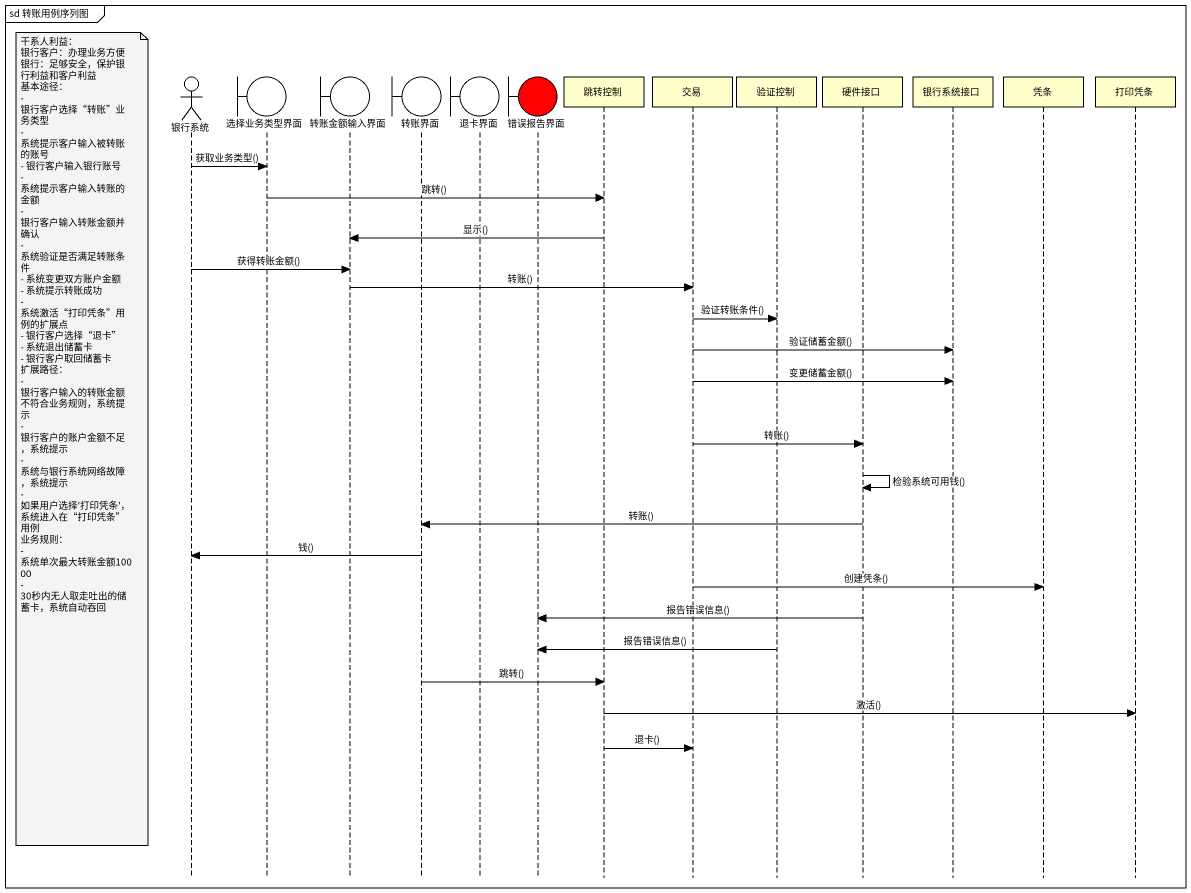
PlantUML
@startuml
mainframe sd 转账用例序列图
hide footbox
actor 银行系统
boundary 选择业务类型界面
boundary 转账金额输入界面
boundary 转账界面
boundary 退卡界面
boundary 错误报告界面 #FF0000
participant 跳转控制
participant 交易
participant 验证控制
participant 硬件接口
participant 银行系统接口
participant 凭条
participant 打印凭条

银行系统 -> 选择业务类型界面 : 获取业务类型()
选择业务类型界面 -> 跳转控制 : 跳转()
跳转控制 -> 转账金额输入界面 : 显示()
银行系统 -> 转账金额输入界面 : 获得转账金额()
转账金额输入界面 -> 交易 : 转账()
交易 -> 验证控制 : 验证转账条件()
交易 -> 银行系统接口 : 验证储蓄金额()
交易 -> 银行系统接口 : 变更储蓄金额()
note left of 银行系统
  干系人利益：
  银行客户：办理业务方便
  银行：足够安全，保护银行利益和客户利益
  基本途径：
  - 银行客户选择“转账”业务类型
  - 系统提示客户输入被转账的账号
  - 银行客户输入银行账号
  - 系统提示客户输入转账的金额
  - 银行客户输入转账金额并确认
  - 系统验证是否满足转账条件
  - 系统变更双方账户金额
  - 系统提示转账成功
  - 系统激活“打印凭条”用例的扩展点
  - 银行客户选择“退卡”
  - 系统退出储蓄卡
  - 银行客户取回储蓄卡
  扩展路径：
  - 银行客户输入的转账金额不符合业务规则，系统提示
  - 银行客户的账户金额不足，系统提示
  - 系统与银行系统网络故障，系统提示
  - 如果用户选择'打印凭条'，系统进入在“打印凭条”用例
  业务规则：
  - 系统单次最大转账金额10000
  - 30秒内无人取走吐出的储蓄卡，系统自动吞回
end note
交易 -> 硬件接口 : 转账()
硬件接口 -> 硬件接口 : 检验系统可用钱()
硬件接口 -> 转账界面 : 转账()
转账界面 -> 银行系统 : 钱()
交易 -> 凭条 : 创建凭条()
硬件接口 -> 错误报告界面 : 报告错误信息()
验证控制 -> 错误报告界面 : 报告错误信息()
转账界面 -> 跳转控制 : 跳转()
跳转控制 -> 打印凭条 : 激活()
跳转控制 -> 交易 : 退卡()
@enduml
